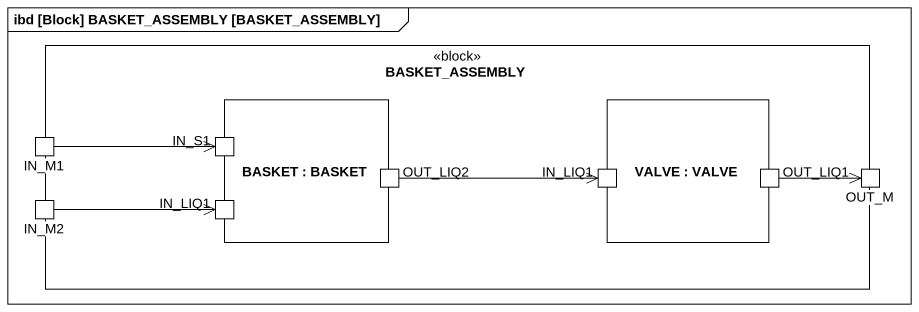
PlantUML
@startuml
mainframe ibd [Block] BASKET_ASSEMBLY [BASKET_ASSEMBLY]
rectangle BASKET_ASSEMBLY <<block>> {
  rectangle "BASKET : BASKET" as BASKET {
    port IN_S1
    port IN_LIQ1
    port OUT_LIQ2
  }
  rectangle "VALVE : VALVE" as VALVE {
    port "IN_LIQ1" as IN_LIQ1_2
    port OUT_LIQ1
  }
  port IN_M1
  port IN_M2
  port OUT_M
}
IN_M1 -right-> IN_S1
IN_M2 -right-> IN_LIQ1
OUT_LIQ2 -right-> IN_LIQ1_2
OUT_LIQ1 -right-> OUT_M
@enduml
